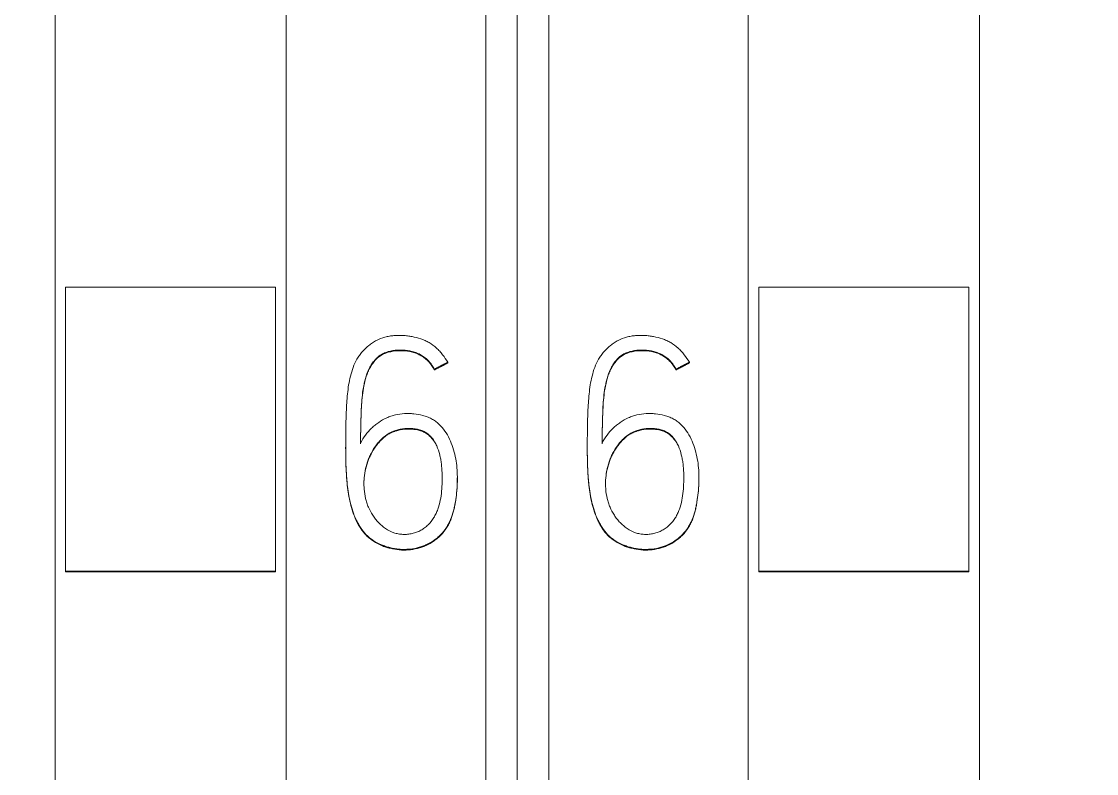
# Model space of a CAD drawing. Header units: millimetres. Extents: x 42151 to 59780, y 37376 to 44547.
# Drawn here: x 47991.11 to 48001.34, y 43211.28 to 43218.44 of the extents above; entities that cross this region are included whole.
import ezdxf

# ---------------------------------------------------------------- set-up
doc = ezdxf.new("R2010")
doc.units = ezdxf.units.MM
doc.set_wipeout_variables(frame=1)
doc.layers.add('000-PI-Oprema', color=30, linetype='Continuous', lineweight=5)
doc.layers.add('SI-ORMAR-Oprema', color=30, linetype='Continuous', lineweight=5)

# ---------------------------------------------------------------- blocks, each defined once
blk = doc.blocks.new('6ES7521-1BL00-0AB0')
at = {"layer": 'SI-ORMAR-Oprema'}
blk.add_line((-18.125, -7.528), (-18.125, -41.098), dxfattribs=at)
blk.add_wipeout([(-17.4, 69.029), (17.4, 69.029), (17.4, -77.971), (-17.4, -77.971)]).dxf.layer = 'SI-ORMAR-Oprema'
blk.add_wipeout([(-17.4, 69.029), (17.4, 69.029), (17.4, -77.971), (-17.4, -77.971)]).dxf.layer = 'SI-ORMAR-Oprema'
for p, q in [((-17.4, 56.709), (-17.4, -56.709)), ((17.4, 56.709), (17.4, -56.709)), ((-13, 54.429), (-13, -54.387)), ((13, -54.387), (13, 54.429)), ((-17.1, -10.221), (-17.1, -74.176)), ((-15.2, -10.221), (-15.2, -74.176)), ((15.2, -10.221), (15.2, -74.176)), ((17.1, -10.221), (17.1, -74.176)), ((-15.1, -36.014), (-15.1, -33.312)), ((-13.1, -33.312), (-15.1, -33.312)), ((-13.1, -36.014), (-13.1, -33.312)), ((13.1, -36.014), (13.1, -33.312)), ((13.1, -33.312), (15.1, -33.312)), ((15.1, -36.014), (15.1, -33.312)), ((-15.761, -34.026), (-15.761, -34.032)), ((16.739, -34.026), (16.739, -34.032)), ((-15.889, -34.093), (-15.889, -34.099)), ((16.611, -34.093), (16.611, -34.099)), ((-16.733, -34.833), (-16.733, -34.839)), ((15.767, -34.833), (15.767, -34.839)), ((-15.67, -35.133), (-15.67, -35.126)), ((16.83, -35.133), (16.83, -35.126)), ((-15.1, -36.022), (-15.1, -36.014)), ((-13.1, -36.014), (-15.1, -36.014)), ((-13.1, -36.022), (-15.1, -36.022)), ((-13.1, -36.022), (-13.1, -36.014)), ((13.1, -36.022), (13.1, -36.014)), ((13.1, -36.014), (15.1, -36.014)), ((13.1, -36.022), (15.1, -36.022)), ((15.1, -36.022), (15.1, -36.014))]:
    blk.add_line(p, q, dxfattribs=at)
for points, knots in [([(-15.761, -34.026), (-15.776, -34.001), (-15.792, -33.977), (-15.819, -33.943), (-15.828, -33.932), (-15.848, -33.91), (-15.858, -33.9), (-15.89, -33.871), (-15.914, -33.854), (-15.951, -33.832), (-15.964, -33.825), (-15.99, -33.813), (-16.004, -33.808), (-16.045, -33.794), (-16.073, -33.787), (-16.115, -33.779), (-16.129, -33.777), (-16.158, -33.773), (-16.173, -33.772), (-16.216, -33.77), (-16.245, -33.77), (-16.288, -33.774), (-16.302, -33.775), (-16.331, -33.78), (-16.345, -33.783), (-16.387, -33.795), (-16.414, -33.805), (-16.453, -33.825), (-16.465, -33.832), (-16.49, -33.848), (-16.501, -33.857), (-16.535, -33.884), (-16.556, -33.904), (-16.585, -33.937), (-16.594, -33.948), (-16.61, -33.972), (-16.618, -33.984), (-16.64, -34.022), (-16.652, -34.048), (-16.672, -34.102), (-16.68, -34.13), (-16.694, -34.186), (-16.7, -34.214), (-16.709, -34.27), (-16.712, -34.299), (-16.721, -34.384), (-16.725, -34.442), (-16.73, -34.557), (-16.731, -34.614), (-16.733, -34.787), (-16.734, -34.902), (-16.729, -35.046), (-16.727, -35.074), (-16.723, -35.132), (-16.721, -35.16), (-16.712, -35.246), (-16.703, -35.302), (-16.686, -35.373), (-16.682, -35.387), (-16.674, -35.415), (-16.67, -35.429), (-16.656, -35.47), (-16.646, -35.497), (-16.627, -35.536), (-16.621, -35.549), (-16.607, -35.575), (-16.599, -35.587), (-16.575, -35.624), (-16.558, -35.646), (-16.527, -35.678), (-16.517, -35.688), (-16.494, -35.706), (-16.482, -35.715), (-16.446, -35.739), (-16.42, -35.752), (-16.38, -35.769), (-16.366, -35.774), (-16.339, -35.783), (-16.325, -35.787), (-16.283, -35.798), (-16.254, -35.803), (-16.211, -35.807), (-16.196, -35.807), (-16.167, -35.808), (-16.153, -35.807), (-16.109, -35.804), (-16.081, -35.8), (-16.039, -35.79), (-16.025, -35.786), (-15.997, -35.776), (-15.984, -35.771), (-15.944, -35.753), (-15.919, -35.739), (-15.883, -35.714), (-15.871, -35.705), (-15.849, -35.687), (-15.838, -35.677), (-15.807, -35.646), (-15.789, -35.624), (-15.766, -35.587), (-15.759, -35.574), (-15.745, -35.548), (-15.739, -35.535), (-15.723, -35.495), (-15.714, -35.467), (-15.703, -35.425), (-15.7, -35.411), (-15.694, -35.383), (-15.691, -35.368), (-15.684, -35.325), (-15.68, -35.297), (-15.671, -35.211), (-15.668, -35.153), (-15.671, -35.067), (-15.673, -35.038), (-15.679, -34.981), (-15.684, -34.952), (-15.696, -34.895), (-15.704, -34.866), (-15.722, -34.811), (-15.732, -34.783), (-15.757, -34.73), (-15.772, -34.705), (-15.805, -34.657), (-15.823, -34.635), (-15.856, -34.605), (-15.867, -34.595), (-15.891, -34.578), (-15.903, -34.571), (-15.929, -34.557), (-15.943, -34.551), (-15.97, -34.541), (-15.984, -34.536), (-16.027, -34.525), (-16.055, -34.52), (-16.099, -34.515), (-16.114, -34.515), (-16.143, -34.514), (-16.158, -34.514), (-16.202, -34.517), (-16.231, -34.521), (-16.274, -34.531), (-16.288, -34.535), (-16.316, -34.544), (-16.329, -34.549), (-16.369, -34.567), (-16.394, -34.582), (-16.431, -34.606), (-16.442, -34.615), (-16.465, -34.634), (-16.476, -34.643), (-16.508, -34.674), (-16.527, -34.696), (-16.562, -34.743), (-16.577, -34.768), (-16.591, -34.795)], [0, 0, 0, 0, 0.015625, 0.015625, 0.023438, 0.023438, 0.03125, 0.03125, 0.046875, 0.046875, 0.054688, 0.054688, 0.0625, 0.0625, 0.078125, 0.078125, 0.085938, 0.085938, 0.09375, 0.09375, 0.109375, 0.109375, 0.117188, 0.117188, 0.125, 0.125, 0.140625, 0.140625, 0.148438, 0.148438, 0.15625, 0.15625, 0.171875, 0.171875, 0.179688, 0.179688, 0.1875, 0.1875, 0.203125, 0.203125, 0.21875, 0.21875, 0.234375, 0.234375, 0.25, 0.25, 0.28125, 0.28125, 0.3125, 0.3125, 0.375, 0.375, 0.390625, 0.390625, 0.40625, 0.40625, 0.4375, 0.4375, 0.445313, 0.445313, 0.453125, 0.453125, 0.46875, 0.46875, 0.476563, 0.476563, 0.484375, 0.484375, 0.5, 0.5, 0.507813, 0.507813, 0.515625, 0.515625, 0.53125, 0.53125, 0.539063, 0.539063, 0.546875, 0.546875, 0.5625, 0.5625, 0.570313, 0.570313, 0.578125, 0.578125, 0.59375, 0.59375, 0.601563, 0.601563, 0.609375, 0.609375, 0.625, 0.625, 0.632813, 0.632813, 0.640625, 0.640625, 0.65625, 0.65625, 0.664063, 0.664063, 0.671875, 0.671875, 0.6875, 0.6875, 0.695313, 0.695313, 0.703125, 0.703125, 0.71875, 0.71875, 0.75, 0.75, 0.765625, 0.765625, 0.78125, 0.78125, 0.796875, 0.796875, 0.8125, 0.8125, 0.828125, 0.828125, 0.84375, 0.84375, 0.851563, 0.851563, 0.859375, 0.859375, 0.867188, 0.867188, 0.875, 0.875, 0.890625, 0.890625, 0.898438, 0.898438, 0.90625, 0.90625, 0.921875, 0.921875, 0.929688, 0.929688, 0.9375, 0.9375, 0.953125, 0.953125, 0.960938, 0.960938, 0.96875, 0.96875, 0.984375, 0.984375, 1, 1, 1, 1]), ([(16.739, -34.026), (16.724, -34.001), (16.708, -33.977), (16.681, -33.943), (16.672, -33.932), (16.652, -33.91), (16.642, -33.9), (16.61, -33.871), (16.586, -33.854), (16.549, -33.832), (16.536, -33.825), (16.51, -33.813), (16.496, -33.808), (16.455, -33.794), (16.427, -33.787), (16.385, -33.779), (16.371, -33.777), (16.342, -33.773), (16.327, -33.772), (16.284, -33.77), (16.255, -33.77), (16.212, -33.774), (16.198, -33.775), (16.169, -33.78), (16.155, -33.783), (16.113, -33.795), (16.086, -33.805), (16.047, -33.825), (16.035, -33.832), (16.01, -33.848), (15.999, -33.857), (15.965, -33.884), (15.944, -33.904), (15.915, -33.937), (15.906, -33.948), (15.89, -33.972), (15.882, -33.984), (15.86, -34.022), (15.848, -34.048), (15.828, -34.102), (15.82, -34.13), (15.806, -34.186), (15.8, -34.214), (15.791, -34.27), (15.788, -34.299), (15.779, -34.384), (15.775, -34.442), (15.77, -34.557), (15.769, -34.614), (15.767, -34.787), (15.766, -34.902), (15.771, -35.046), (15.773, -35.074), (15.777, -35.132), (15.779, -35.16), (15.788, -35.246), (15.797, -35.302), (15.814, -35.373), (15.818, -35.387), (15.826, -35.415), (15.83, -35.429), (15.844, -35.47), (15.854, -35.497), (15.873, -35.536), (15.879, -35.549), (15.893, -35.575), (15.901, -35.587), (15.925, -35.624), (15.942, -35.646), (15.973, -35.678), (15.983, -35.688), (16.006, -35.706), (16.018, -35.715), (16.054, -35.739), (16.08, -35.752), (16.12, -35.769), (16.134, -35.774), (16.161, -35.783), (16.175, -35.787), (16.217, -35.798), (16.246, -35.803), (16.289, -35.807), (16.304, -35.807), (16.333, -35.808), (16.347, -35.807), (16.391, -35.804), (16.419, -35.8), (16.461, -35.79), (16.475, -35.786), (16.503, -35.776), (16.516, -35.771), (16.556, -35.753), (16.581, -35.739), (16.617, -35.714), (16.629, -35.705), (16.651, -35.687), (16.662, -35.677), (16.693, -35.646), (16.711, -35.624), (16.734, -35.587), (16.741, -35.574), (16.755, -35.548), (16.761, -35.535), (16.777, -35.495), (16.786, -35.467), (16.797, -35.425), (16.8, -35.411), (16.806, -35.383), (16.809, -35.368), (16.816, -35.325), (16.82, -35.297), (16.829, -35.211), (16.832, -35.153), (16.829, -35.067), (16.827, -35.038), (16.821, -34.981), (16.816, -34.952), (16.804, -34.895), (16.796, -34.866), (16.778, -34.811), (16.768, -34.783), (16.743, -34.73), (16.728, -34.705), (16.695, -34.657), (16.677, -34.635), (16.644, -34.605), (16.633, -34.595), (16.609, -34.578), (16.597, -34.571), (16.571, -34.557), (16.557, -34.551), (16.53, -34.541), (16.516, -34.536), (16.473, -34.525), (16.445, -34.52), (16.401, -34.515), (16.386, -34.515), (16.357, -34.514), (16.342, -34.514), (16.298, -34.517), (16.269, -34.521), (16.226, -34.531), (16.212, -34.535), (16.184, -34.544), (16.171, -34.549), (16.131, -34.567), (16.106, -34.582), (16.069, -34.606), (16.058, -34.615), (16.035, -34.634), (16.024, -34.643), (15.992, -34.674), (15.973, -34.696), (15.938, -34.743), (15.923, -34.768), (15.909, -34.795)], [0, 0, 0, 0, 0.015625, 0.015625, 0.023438, 0.023438, 0.03125, 0.03125, 0.046875, 0.046875, 0.054688, 0.054688, 0.0625, 0.0625, 0.078125, 0.078125, 0.085938, 0.085938, 0.09375, 0.09375, 0.109375, 0.109375, 0.117188, 0.117188, 0.125, 0.125, 0.140625, 0.140625, 0.148438, 0.148438, 0.15625, 0.15625, 0.171875, 0.171875, 0.179688, 0.179688, 0.1875, 0.1875, 0.203125, 0.203125, 0.21875, 0.21875, 0.234375, 0.234375, 0.25, 0.25, 0.28125, 0.28125, 0.3125, 0.3125, 0.375, 0.375, 0.390625, 0.390625, 0.40625, 0.40625, 0.4375, 0.4375, 0.445313, 0.445313, 0.453125, 0.453125, 0.46875, 0.46875, 0.476563, 0.476563, 0.484375, 0.484375, 0.5, 0.5, 0.507813, 0.507813, 0.515625, 0.515625, 0.53125, 0.53125, 0.539063, 0.539063, 0.546875, 0.546875, 0.5625, 0.5625, 0.570313, 0.570313, 0.578125, 0.578125, 0.59375, 0.59375, 0.601563, 0.601563, 0.609375, 0.609375, 0.625, 0.625, 0.632813, 0.632813, 0.640625, 0.640625, 0.65625, 0.65625, 0.664063, 0.664063, 0.671875, 0.671875, 0.6875, 0.6875, 0.695313, 0.695313, 0.703125, 0.703125, 0.71875, 0.71875, 0.75, 0.75, 0.765625, 0.765625, 0.78125, 0.78125, 0.796875, 0.796875, 0.8125, 0.8125, 0.828125, 0.828125, 0.84375, 0.84375, 0.851563, 0.851563, 0.859375, 0.859375, 0.867188, 0.867188, 0.875, 0.875, 0.890625, 0.890625, 0.898438, 0.898438, 0.90625, 0.90625, 0.921875, 0.921875, 0.929688, 0.929688, 0.9375, 0.9375, 0.953125, 0.953125, 0.960938, 0.960938, 0.96875, 0.96875, 0.984375, 0.984375, 1, 1, 1, 1]), ([(-16.591, -34.795), (-16.591, -34.733), (-16.59, -34.672), (-16.588, -34.581), (-16.587, -34.55), (-16.585, -34.489), (-16.584, -34.459), (-16.58, -34.398), (-16.577, -34.368), (-16.571, -34.307), (-16.566, -34.277), (-16.557, -34.232), (-16.554, -34.217), (-16.546, -34.187), (-16.542, -34.172), (-16.528, -34.128), (-16.517, -34.099), (-16.498, -34.065), (-16.494, -34.058), (-16.486, -34.045), (-16.482, -34.038), (-16.468, -34.02), (-16.458, -34.008), (-16.442, -33.991), (-16.437, -33.985), (-16.425, -33.975), (-16.419, -33.97), (-16.4, -33.956), (-16.387, -33.949), (-16.366, -33.938), (-16.359, -33.935), (-16.344, -33.93), (-16.337, -33.927), (-16.314, -33.921), (-16.299, -33.918), (-16.269, -33.913), (-16.253, -33.911), (-16.223, -33.909), (-16.207, -33.909), (-16.176, -33.91), (-16.16, -33.912), (-16.13, -33.916), (-16.107, -33.92), (-16.085, -33.927), (-16.07, -33.932), (-16.063, -33.935), (-16.041, -33.944), (-16.028, -33.95), (-16.001, -33.966), (-15.988, -33.975), (-15.97, -33.989), (-15.964, -33.994), (-15.952, -34.005), (-15.947, -34.01), (-15.931, -34.027), (-15.921, -34.039), (-15.904, -34.065), (-15.896, -34.079), (-15.889, -34.093)], [0, 0, 0, 0, 0.125, 0.125, 0.1875, 0.1875, 0.25, 0.25, 0.3125, 0.3125, 0.375, 0.375, 0.40625, 0.40625, 0.4375, 0.4375, 0.5, 0.5, 0.515625, 0.515625, 0.53125, 0.53125, 0.5625, 0.5625, 0.578125, 0.578125, 0.59375, 0.59375, 0.625, 0.625, 0.640625, 0.640625, 0.65625, 0.65625, 0.6875, 0.6875, 0.71875, 0.71875, 0.75, 0.75, 0.78125, 0.78125, 0.8125, 0.828125, 0.828125, 0.84375, 0.84375, 0.875, 0.875, 0.90625, 0.90625, 0.921875, 0.921875, 0.9375, 0.9375, 0.96875, 0.96875, 1, 1, 1, 1]), ([(-15.889, -34.099), (-15.903, -34.071), (-15.92, -34.046), (-15.946, -34.017), (-15.951, -34.012), (-15.963, -34.001), (-15.969, -33.996), (-15.987, -33.982), (-16.012, -33.964), (-16.04, -33.95), (-16.069, -33.938), (-16.083, -33.933), (-16.113, -33.925), (-16.128, -33.922), (-16.159, -33.918), (-16.175, -33.917), (-16.221, -33.915), (-16.252, -33.916), (-16.297, -33.924), (-16.312, -33.927), (-16.342, -33.935), (-16.357, -33.94), (-16.378, -33.95), (-16.385, -33.954), (-16.398, -33.962), (-16.405, -33.966), (-16.424, -33.98), (-16.441, -33.995), (-16.457, -34.012), (-16.467, -34.024), (-16.471, -34.03), (-16.485, -34.049), (-16.493, -34.062), (-16.508, -34.089), (-16.515, -34.103), (-16.527, -34.132), (-16.532, -34.146), (-16.546, -34.19), (-16.553, -34.22), (-16.566, -34.28), (-16.57, -34.31), (-16.577, -34.371), (-16.58, -34.402), (-16.583, -34.463), (-16.585, -34.494), (-16.587, -34.555), (-16.588, -34.586), (-16.59, -34.678), (-16.591, -34.739), (-16.591, -34.801)], [0, 0, 0, 0, 0.0625, 0.0625, 0.078125, 0.078125, 0.09375, 0.09375, 0.125, 0.15625, 0.15625, 0.1875, 0.1875, 0.21875, 0.21875, 0.25, 0.25, 0.3125, 0.3125, 0.34375, 0.34375, 0.375, 0.375, 0.390625, 0.390625, 0.40625, 0.40625, 0.4375, 0.453125, 0.453125, 0.46875, 0.46875, 0.5, 0.5, 0.53125, 0.53125, 0.5625, 0.5625, 0.625, 0.625, 0.6875, 0.6875, 0.75, 0.75, 0.8125, 0.8125, 0.875, 0.875, 1, 1, 1, 1]), ([(15.909, -34.795), (15.909, -34.733), (15.91, -34.672), (15.912, -34.581), (15.913, -34.55), (15.915, -34.489), (15.916, -34.459), (15.92, -34.398), (15.923, -34.368), (15.929, -34.307), (15.934, -34.277), (15.943, -34.232), (15.946, -34.217), (15.954, -34.187), (15.958, -34.172), (15.972, -34.128), (15.983, -34.099), (16.002, -34.065), (16.006, -34.058), (16.014, -34.045), (16.018, -34.038), (16.032, -34.02), (16.042, -34.008), (16.058, -33.991), (16.063, -33.985), (16.075, -33.975), (16.081, -33.97), (16.1, -33.956), (16.113, -33.949), (16.134, -33.938), (16.141, -33.935), (16.156, -33.93), (16.163, -33.927), (16.186, -33.921), (16.201, -33.918), (16.231, -33.913), (16.247, -33.911), (16.277, -33.909), (16.293, -33.909), (16.324, -33.91), (16.34, -33.912), (16.37, -33.916), (16.393, -33.92), (16.415, -33.927), (16.43, -33.932), (16.437, -33.935), (16.459, -33.944), (16.472, -33.95), (16.499, -33.966), (16.512, -33.975), (16.53, -33.989), (16.536, -33.994), (16.548, -34.005), (16.553, -34.01), (16.569, -34.027), (16.579, -34.039), (16.596, -34.065), (16.604, -34.079), (16.611, -34.093)], [0, 0, 0, 0, 0.125, 0.125, 0.1875, 0.1875, 0.25, 0.25, 0.3125, 0.3125, 0.375, 0.375, 0.40625, 0.40625, 0.4375, 0.4375, 0.5, 0.5, 0.515625, 0.515625, 0.53125, 0.53125, 0.5625, 0.5625, 0.578125, 0.578125, 0.59375, 0.59375, 0.625, 0.625, 0.640625, 0.640625, 0.65625, 0.65625, 0.6875, 0.6875, 0.71875, 0.71875, 0.75, 0.75, 0.78125, 0.78125, 0.8125, 0.828125, 0.828125, 0.84375, 0.84375, 0.875, 0.875, 0.90625, 0.90625, 0.921875, 0.921875, 0.9375, 0.9375, 0.96875, 0.96875, 1, 1, 1, 1]), ([(16.611, -34.099), (16.597, -34.071), (16.58, -34.046), (16.554, -34.017), (16.549, -34.012), (16.537, -34.001), (16.531, -33.996), (16.513, -33.982), (16.488, -33.964), (16.46, -33.95), (16.431, -33.938), (16.417, -33.933), (16.387, -33.925), (16.372, -33.922), (16.341, -33.918), (16.325, -33.917), (16.279, -33.915), (16.248, -33.916), (16.203, -33.924), (16.188, -33.927), (16.158, -33.935), (16.143, -33.94), (16.122, -33.95), (16.115, -33.954), (16.102, -33.962), (16.095, -33.966), (16.076, -33.98), (16.059, -33.995), (16.043, -34.012), (16.033, -34.024), (16.029, -34.03), (16.015, -34.049), (16.007, -34.062), (15.992, -34.089), (15.985, -34.103), (15.973, -34.132), (15.968, -34.146), (15.954, -34.19), (15.947, -34.22), (15.934, -34.28), (15.93, -34.31), (15.923, -34.371), (15.92, -34.402), (15.917, -34.463), (15.915, -34.494), (15.913, -34.555), (15.912, -34.586), (15.91, -34.678), (15.909, -34.739), (15.909, -34.801)], [0, 0, 0, 0, 0.0625, 0.0625, 0.078125, 0.078125, 0.09375, 0.09375, 0.125, 0.15625, 0.15625, 0.1875, 0.1875, 0.21875, 0.21875, 0.25, 0.25, 0.3125, 0.3125, 0.34375, 0.34375, 0.375, 0.375, 0.390625, 0.390625, 0.40625, 0.40625, 0.4375, 0.453125, 0.453125, 0.46875, 0.46875, 0.5, 0.5, 0.53125, 0.53125, 0.5625, 0.5625, 0.625, 0.625, 0.6875, 0.6875, 0.75, 0.75, 0.8125, 0.8125, 0.875, 0.875, 1, 1, 1, 1]), ([(-16.318, -34.701), (-16.292, -34.686), (-16.265, -34.675), (-16.222, -34.665), (-16.208, -34.662), (-16.178, -34.658), (-16.149, -34.655), (-16.12, -34.656), (-16.09, -34.657), (-16.075, -34.659), (-16.046, -34.664), (-16.032, -34.668), (-16.004, -34.677), (-15.99, -34.683), (-15.965, -34.697), (-15.953, -34.706), (-15.931, -34.725), (-15.92, -34.736), (-15.902, -34.759), (-15.894, -34.771), (-15.879, -34.796), (-15.872, -34.809), (-15.854, -34.849), (-15.845, -34.877), (-15.834, -34.92), (-15.831, -34.934), (-15.826, -34.963), (-15.823, -34.977), (-15.818, -35.021), (-15.816, -35.05), (-15.814, -35.108), (-15.814, -35.137), (-15.816, -35.224), (-15.821, -35.282), (-15.838, -35.369), (-15.846, -35.398), (-15.861, -35.439), (-15.866, -35.453), (-15.879, -35.48), (-15.886, -35.493), (-15.909, -35.53), (-15.927, -35.553), (-15.954, -35.578), (-15.959, -35.583), (-15.97, -35.593), (-15.976, -35.598), (-15.993, -35.611), (-16.006, -35.619), (-16.031, -35.633), (-16.044, -35.639), (-16.072, -35.649), (-16.1, -35.658), (-16.129, -35.662), (-16.159, -35.665), (-16.174, -35.665), (-16.203, -35.664), (-16.218, -35.662), (-16.246, -35.657), (-16.261, -35.653), (-16.303, -35.639), (-16.329, -35.625), (-16.366, -35.6), (-16.377, -35.591), (-16.4, -35.572), (-16.421, -35.552), (-16.44, -35.53), (-16.459, -35.507), (-16.467, -35.495), (-16.492, -35.458), (-16.505, -35.432), (-16.522, -35.392), (-16.527, -35.378), (-16.536, -35.35), (-16.54, -35.336), (-16.55, -35.293), (-16.555, -35.264), (-16.558, -35.22), (-16.559, -35.206), (-16.559, -35.177), (-16.559, -35.162), (-16.557, -35.118), (-16.553, -35.089), (-16.543, -35.031), (-16.535, -35.003), (-16.521, -34.961), (-16.516, -34.948), (-16.504, -34.921), (-16.498, -34.907), (-16.478, -34.869), (-16.463, -34.844), (-16.437, -34.808), (-16.428, -34.797), (-16.409, -34.775), (-16.399, -34.764), (-16.367, -34.733), (-16.344, -34.715), (-16.318, -34.701)], [0, 0, 0, 0, 0.03125, 0.03125, 0.046875, 0.046875, 0.0625, 0.078125, 0.078125, 0.09375, 0.09375, 0.109375, 0.109375, 0.125, 0.125, 0.140625, 0.140625, 0.15625, 0.15625, 0.171875, 0.171875, 0.1875, 0.1875, 0.21875, 0.21875, 0.234375, 0.234375, 0.25, 0.25, 0.28125, 0.28125, 0.3125, 0.3125, 0.375, 0.375, 0.40625, 0.40625, 0.421875, 0.421875, 0.4375, 0.4375, 0.46875, 0.46875, 0.476563, 0.476563, 0.484375, 0.484375, 0.5, 0.5, 0.515625, 0.515625, 0.53125, 0.546875, 0.546875, 0.5625, 0.5625, 0.578125, 0.578125, 0.59375, 0.59375, 0.625, 0.625, 0.640625, 0.640625, 0.65625, 0.671875, 0.671875, 0.6875, 0.6875, 0.71875, 0.71875, 0.734375, 0.734375, 0.75, 0.75, 0.78125, 0.78125, 0.796875, 0.796875, 0.8125, 0.8125, 0.84375, 0.84375, 0.875, 0.875, 0.890625, 0.890625, 0.90625, 0.90625, 0.9375, 0.9375, 0.953125, 0.953125, 0.96875, 0.96875, 1, 1, 1, 1]), ([(-15.897, -34.772), (-15.902, -34.765), (-15.907, -34.758), (-15.921, -34.741), (-15.932, -34.73), (-15.948, -34.716), (-15.954, -34.711), (-15.966, -34.703), (-15.972, -34.699), (-15.992, -34.688), (-16.005, -34.683), (-16.033, -34.674), (-16.047, -34.67), (-16.076, -34.665), (-16.091, -34.664), (-16.12, -34.662), (-16.135, -34.662), (-16.179, -34.664), (-16.208, -34.667), (-16.25, -34.678), (-16.265, -34.682), (-16.285, -34.69), (-16.292, -34.693), (-16.305, -34.7), (-16.312, -34.703), (-16.318, -34.707)], [0, 0, 0, 0, 0.053658, 0.053658, 0.148292, 0.148292, 0.195609, 0.195609, 0.242926, 0.242926, 0.33756, 0.33756, 0.432195, 0.432195, 0.526829, 0.526829, 0.621463, 0.621463, 0.810732, 0.810732, 0.905366, 0.905366, 0.952683, 0.952683, 1, 1, 1, 1]), ([(16.182, -34.701), (16.208, -34.686), (16.235, -34.675), (16.278, -34.665), (16.292, -34.662), (16.322, -34.658), (16.351, -34.655), (16.38, -34.656), (16.41, -34.657), (16.425, -34.659), (16.454, -34.664), (16.468, -34.668), (16.496, -34.677), (16.51, -34.683), (16.535, -34.697), (16.547, -34.706), (16.569, -34.725), (16.58, -34.736), (16.598, -34.759), (16.606, -34.771), (16.621, -34.796), (16.628, -34.809), (16.646, -34.849), (16.655, -34.877), (16.666, -34.92), (16.669, -34.934), (16.674, -34.963), (16.677, -34.977), (16.682, -35.021), (16.684, -35.05), (16.686, -35.108), (16.686, -35.137), (16.684, -35.224), (16.679, -35.282), (16.662, -35.369), (16.654, -35.398), (16.639, -35.439), (16.634, -35.453), (16.621, -35.48), (16.614, -35.493), (16.591, -35.53), (16.573, -35.553), (16.546, -35.578), (16.541, -35.583), (16.53, -35.593), (16.524, -35.598), (16.507, -35.611), (16.494, -35.619), (16.469, -35.633), (16.456, -35.639), (16.428, -35.649), (16.4, -35.658), (16.371, -35.662), (16.341, -35.665), (16.326, -35.665), (16.297, -35.664), (16.282, -35.662), (16.254, -35.657), (16.239, -35.653), (16.197, -35.639), (16.171, -35.625), (16.134, -35.6), (16.123, -35.591), (16.1, -35.572), (16.079, -35.552), (16.06, -35.53), (16.041, -35.507), (16.033, -35.495), (16.008, -35.458), (15.995, -35.432), (15.978, -35.392), (15.973, -35.378), (15.964, -35.35), (15.96, -35.336), (15.95, -35.293), (15.945, -35.264), (15.942, -35.22), (15.941, -35.206), (15.941, -35.177), (15.941, -35.162), (15.943, -35.118), (15.947, -35.089), (15.957, -35.031), (15.965, -35.003), (15.979, -34.961), (15.984, -34.948), (15.996, -34.921), (16.002, -34.907), (16.022, -34.869), (16.037, -34.844), (16.063, -34.808), (16.072, -34.797), (16.091, -34.775), (16.101, -34.764), (16.133, -34.733), (16.156, -34.715), (16.182, -34.701)], [0, 0, 0, 0, 0.03125, 0.03125, 0.046875, 0.046875, 0.0625, 0.078125, 0.078125, 0.09375, 0.09375, 0.109375, 0.109375, 0.125, 0.125, 0.140625, 0.140625, 0.15625, 0.15625, 0.171875, 0.171875, 0.1875, 0.1875, 0.21875, 0.21875, 0.234375, 0.234375, 0.25, 0.25, 0.28125, 0.28125, 0.3125, 0.3125, 0.375, 0.375, 0.40625, 0.40625, 0.421875, 0.421875, 0.4375, 0.4375, 0.46875, 0.46875, 0.476563, 0.476563, 0.484375, 0.484375, 0.5, 0.5, 0.515625, 0.515625, 0.53125, 0.546875, 0.546875, 0.5625, 0.5625, 0.578125, 0.578125, 0.59375, 0.59375, 0.625, 0.625, 0.640625, 0.640625, 0.65625, 0.671875, 0.671875, 0.6875, 0.6875, 0.71875, 0.71875, 0.734375, 0.734375, 0.75, 0.75, 0.78125, 0.78125, 0.796875, 0.796875, 0.8125, 0.8125, 0.84375, 0.84375, 0.875, 0.875, 0.890625, 0.890625, 0.90625, 0.90625, 0.9375, 0.9375, 0.953125, 0.953125, 0.96875, 0.96875, 1, 1, 1, 1]), ([(16.603, -34.772), (16.598, -34.765), (16.593, -34.758), (16.579, -34.741), (16.568, -34.73), (16.552, -34.716), (16.546, -34.711), (16.534, -34.703), (16.528, -34.699), (16.508, -34.688), (16.495, -34.683), (16.467, -34.674), (16.453, -34.67), (16.424, -34.665), (16.409, -34.664), (16.38, -34.662), (16.365, -34.662), (16.321, -34.664), (16.292, -34.667), (16.25, -34.678), (16.235, -34.682), (16.215, -34.69), (16.208, -34.693), (16.195, -34.7), (16.188, -34.703), (16.182, -34.707)], [0, 0, 0, 0, 0.053658, 0.053658, 0.148292, 0.148292, 0.195609, 0.195609, 0.242926, 0.242926, 0.33756, 0.33756, 0.432195, 0.432195, 0.526829, 0.526829, 0.621463, 0.621463, 0.810732, 0.810732, 0.905366, 0.905366, 0.952683, 0.952683, 1, 1, 1, 1]), ([(-16.318, -34.707), (-16.344, -34.721), (-16.367, -34.739), (-16.399, -34.77), (-16.409, -34.78), (-16.428, -34.803), (-16.437, -34.814), (-16.463, -34.85), (-16.478, -34.875), (-16.498, -34.914), (-16.504, -34.927), (-16.516, -34.954), (-16.521, -34.968), (-16.535, -35.01), (-16.543, -35.038), (-16.551, -35.081), (-16.553, -35.095), (-16.556, -35.124), (-16.558, -35.139), (-16.559, -35.164), (-16.559, -35.175), (-16.559, -35.186)], [0, 0, 0, 0, 0.157109, 0.157109, 0.235664, 0.235664, 0.314218, 0.314218, 0.471328, 0.471328, 0.549882, 0.549882, 0.628437, 0.628437, 0.785546, 0.785546, 0.864101, 0.864101, 0.942655, 0.942655, 1, 1, 1, 1]), ([(16.182, -34.707), (16.156, -34.721), (16.133, -34.739), (16.101, -34.77), (16.091, -34.78), (16.072, -34.803), (16.063, -34.814), (16.037, -34.85), (16.022, -34.875), (16.002, -34.914), (15.996, -34.927), (15.984, -34.954), (15.979, -34.968), (15.965, -35.01), (15.957, -35.038), (15.949, -35.081), (15.947, -35.095), (15.944, -35.124), (15.942, -35.139), (15.941, -35.164), (15.941, -35.175), (15.941, -35.186)], [0, 0, 0, 0, 0.157109, 0.157109, 0.235664, 0.235664, 0.314218, 0.314218, 0.471328, 0.471328, 0.549882, 0.549882, 0.628437, 0.628437, 0.785546, 0.785546, 0.864101, 0.864101, 0.942655, 0.942655, 1, 1, 1, 1]), ([(-15.67, -35.132), (-15.67, -35.179), (-15.672, -35.225), (-15.68, -35.299), (-15.684, -35.328), (-15.691, -35.371), (-15.693, -35.385), (-15.699, -35.414), (-15.702, -35.428), (-15.713, -35.47), (-15.722, -35.498), (-15.738, -35.538), (-15.744, -35.552), (-15.757, -35.578), (-15.764, -35.591), (-15.788, -35.628), (-15.806, -35.65), (-15.836, -35.681), (-15.846, -35.691), (-15.869, -35.709), (-15.88, -35.718), (-15.916, -35.743), (-15.942, -35.758), (-15.981, -35.776), (-15.995, -35.781), (-16.022, -35.791), (-16.036, -35.795), (-16.078, -35.806), (-16.107, -35.81), (-16.151, -35.813), (-16.165, -35.814), (-16.194, -35.814), (-16.209, -35.813), (-16.252, -35.809), (-16.281, -35.804), (-16.323, -35.794), (-16.337, -35.79), (-16.365, -35.781), (-16.379, -35.776), (-16.418, -35.759), (-16.444, -35.746), (-16.474, -35.726), (-16.48, -35.722), (-16.492, -35.714), (-16.498, -35.709), (-16.515, -35.695), (-16.526, -35.686), (-16.556, -35.655), (-16.574, -35.632), (-16.598, -35.596), (-16.605, -35.583), (-16.62, -35.558), (-16.626, -35.545), (-16.645, -35.505), (-16.655, -35.479), (-16.674, -35.424), (-16.682, -35.396), (-16.695, -35.34), (-16.701, -35.311), (-16.711, -35.254), (-16.718, -35.197), (-16.723, -35.14), (-16.727, -35.082), (-16.728, -35.053), (-16.732, -34.963), (-16.733, -34.901), (-16.733, -34.839)], [0, 0, 0, 0, 0.061997, 0.061997, 0.100843, 0.100843, 0.120266, 0.120266, 0.139688, 0.139688, 0.178534, 0.178534, 0.197957, 0.197957, 0.217379, 0.217379, 0.256225, 0.256225, 0.275648, 0.275648, 0.295071, 0.295071, 0.333916, 0.333916, 0.353339, 0.353339, 0.372762, 0.372762, 0.411607, 0.411607, 0.43103, 0.43103, 0.450453, 0.450453, 0.489298, 0.489298, 0.508721, 0.508721, 0.528144, 0.528144, 0.566989, 0.566989, 0.5767, 0.5767, 0.586412, 0.586412, 0.605835, 0.605835, 0.64468, 0.64468, 0.664103, 0.664103, 0.683526, 0.683526, 0.722371, 0.722371, 0.761217, 0.761217, 0.800062, 0.800062, 0.838908, 0.877753, 0.877753, 0.916599, 0.916599, 1, 1, 1, 1]), ([(16.83, -35.132), (16.83, -35.179), (16.828, -35.225), (16.82, -35.299), (16.816, -35.328), (16.809, -35.371), (16.807, -35.385), (16.801, -35.414), (16.798, -35.428), (16.787, -35.47), (16.778, -35.498), (16.762, -35.538), (16.756, -35.552), (16.743, -35.578), (16.736, -35.591), (16.712, -35.628), (16.694, -35.65), (16.664, -35.681), (16.654, -35.691), (16.631, -35.709), (16.62, -35.718), (16.584, -35.743), (16.558, -35.758), (16.519, -35.776), (16.505, -35.781), (16.478, -35.791), (16.464, -35.795), (16.422, -35.806), (16.393, -35.81), (16.349, -35.813), (16.335, -35.814), (16.306, -35.814), (16.291, -35.813), (16.248, -35.809), (16.219, -35.804), (16.177, -35.794), (16.163, -35.79), (16.135, -35.781), (16.121, -35.776), (16.082, -35.759), (16.056, -35.746), (16.026, -35.726), (16.02, -35.722), (16.008, -35.714), (16.002, -35.709), (15.985, -35.695), (15.974, -35.686), (15.944, -35.655), (15.926, -35.632), (15.902, -35.596), (15.895, -35.583), (15.88, -35.558), (15.874, -35.545), (15.855, -35.505), (15.845, -35.479), (15.826, -35.424), (15.818, -35.396), (15.805, -35.34), (15.799, -35.311), (15.789, -35.254), (15.782, -35.197), (15.777, -35.14), (15.773, -35.082), (15.772, -35.053), (15.768, -34.963), (15.767, -34.901), (15.767, -34.839)], [0, 0, 0, 0, 0.061997, 0.061997, 0.100843, 0.100843, 0.120266, 0.120266, 0.139688, 0.139688, 0.178534, 0.178534, 0.197957, 0.197957, 0.217379, 0.217379, 0.256225, 0.256225, 0.275648, 0.275648, 0.295071, 0.295071, 0.333916, 0.333916, 0.353339, 0.353339, 0.372762, 0.372762, 0.411607, 0.411607, 0.43103, 0.43103, 0.450453, 0.450453, 0.489298, 0.489298, 0.508721, 0.508721, 0.528144, 0.528144, 0.566989, 0.566989, 0.5767, 0.5767, 0.586412, 0.586412, 0.605835, 0.605835, 0.64468, 0.64468, 0.664103, 0.664103, 0.683526, 0.683526, 0.722371, 0.722371, 0.761217, 0.761217, 0.800062, 0.800062, 0.838908, 0.877753, 0.877753, 0.916599, 0.916599, 1, 1, 1, 1])]:
    blk.add_open_spline(points, degree=3, knots=knots, dxfattribs=at)
for points, weights in [([(-15.889, -34.093), (-15.825, -34.059), (-15.761, -34.026)], [0.500000044257, 0.499999955743, 0.500000044257]), ([(-15.761, -34.032), (-15.825, -34.066), (-15.889, -34.099)], [0.500000040473, 0.499999959527, 0.500000040473]), ([(16.611, -34.093), (16.675, -34.059), (16.739, -34.026)], [0.500000005829, 0.499999994171, 0.500000005829]), ([(16.739, -34.032), (16.675, -34.066), (16.611, -34.099)], [0.49999999703, 0.50000000297, 0.49999999703])]:
    blk.add_rational_spline(points, weights, degree=2, dxfattribs=at)

msp = doc.modelspace()

# ---------------------------------------------------------------- block references
at = {"layer": '000-PI-Oprema', "ltscale": 0.25}
msp.add_blockref('6ES7521-1BL00-0AB0', (48013.227, 43249.218), dxfattribs=at)

# ---------------------------------------------------------------- next in the draw order: block references
msp.add_blockref('6ES7521-1BL00-0AB0', (47978.427, 43249.218), dxfattribs=at)

doc.saveas('drawing.dxf')
